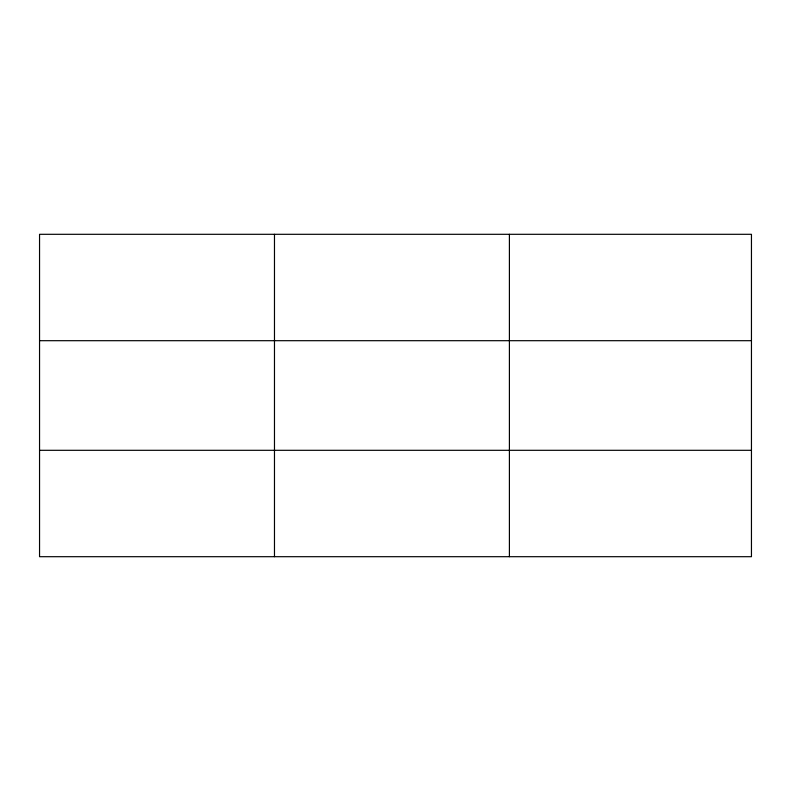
<?xml version="1.0" encoding="UTF-8"?>
<svg xmlns="http://www.w3.org/2000/svg" width="791" height="791" viewBox="0 0 791 791"><rect width="100%" height="100%" fill="white"/><g stroke="black" fill="none" stroke-linecap="round" stroke-linejoin="round"><path stroke-width="1.19" d="M274.477 234.304L274.477 556.696M509.404 234.304L509.404 556.696M751.45 340.694L751.45 234.304L39.55 234.304L39.55 556.696L751.45 556.696L751.45 340.694L39.55 340.694M39.55 450.306L751.45 450.306"/></g></svg>
